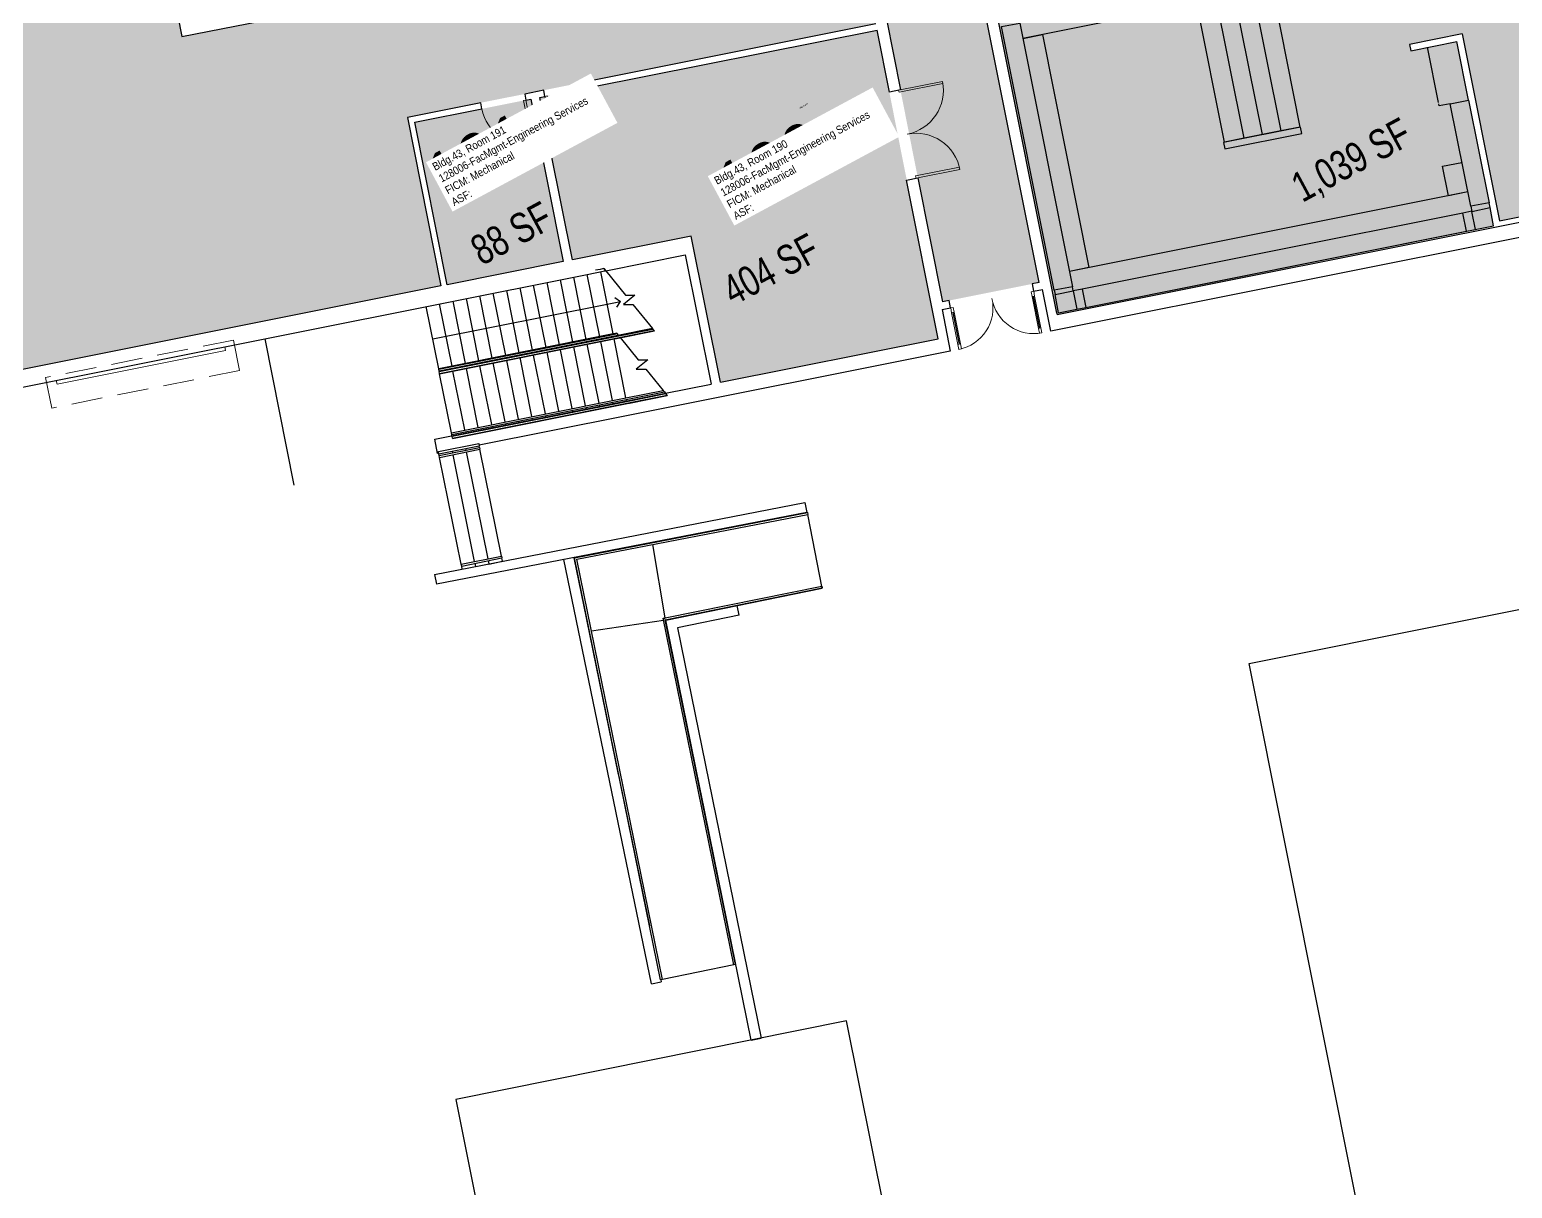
# Model space of a CAD drawing. Header units: inches. Extents: x 69213682 to 69221478, y 27658977 to 27667505.
# Drawn here: x 69214913 to 69216104, y 27663053 to 27663984 of the extents above; entities that cross this region are included whole.
import ezdxf
from ezdxf.enums import TextEntityAlignment as Align

# ---------------------------------------------------------------- set-up
doc = ezdxf.new("R2010")
doc.units = ezdxf.units.IN
doc.header["$LTSCALE"] = 100
doc.header["$MEASUREMENT"] = 0
doc.linetypes.add('DASHED2', pattern=[0.375, 0.25, -0.125])
for name, color, linetype in [('A-DOOR', 2, 'CONTINUOUS'), ('A-FLOR', 3, 'CONTINUOUS'), ('A-IDEN-RNUM', 7, 'CONTINUOUS'), ('A-IDEN-SNUM', 4, 'CONTINUOUS'), ('A-IDEN-VNUM', 4, 'CONTINUOUS'), ('A-SITE', 3, 'CONTINUOUS'), ('A-WALL', 5, 'CONTINUOUS'), ('AREA-TEXT', 3, 'CONTINUOUS'), ('Rooms-Category-Color', 7, 'CONTINUOUS'), ('Rooms-College-Color', 7, 'CONTINUOUS'), ('Rooms-Department-Color', 7, 'CONTINUOUS'), ('Rooms-Division-Color', 7, 'CONTINUOUS'), ('Rooms-Information', 7, 'CONTINUOUS')]:
    doc.layers.add(name, color=color, linetype=linetype)
doc.styles.add('CP_AREA', font='arial.ttf', dxfattribs={"height": 15})
doc.styles.add('CP_ROOMSNUMBER', font='arial.ttf', dxfattribs={"height": 1})
doc.styles.add('CP_ROOMVNUMBER', font='arial.ttf', dxfattribs={"width": 0.85, "height": 0.075})

# ---------------------------------------------------------------- blocks, each defined once
blk = doc.blocks.new('Z_Overhead-Rolling_1 - 11_5X8-1264-BACKGROUND Level 1 Parent View')
at = {"layer": 'A-DOOR', "linetype": 'DASHED2', "lineweight": 5}
for p, q in [((-77, 28), (77, 28)), ((-77, 3), (-77, 28)), ((77, 3), (77, 28)), ((-77, 3), (77, 3))]:
    blk.add_line(p, q, dxfattribs=at)
at = {"layer": 'A-DOOR', "lineweight": 20}
for p, q in [((69, 10), (-69, 10)), ((-69, 10), (-69, 7)), ((-69, 7), (69, 7)), ((69, 7), (69, 10))]:
    blk.add_line(p, q, dxfattribs=at)
blk = doc.blocks.new('Single-Flush - 36_ x 84_-1211-BACKGROUND Level 1 Parent View')
at = {"layer": 'A-DOOR', "lineweight": 20}
for p, q in [((16.2, -2.5), (16.2, -38.5)), ((18, -2.5), (16.2, -2.5)), ((18, -2.5), (18, -38.5)), ((18, -38.5), (16.2, -38.5))]:
    blk.add_line(p, q, dxfattribs=at)
at = {"layer": 'A-DOOR', "lineweight": 5}
blk.add_arc((18, -2.5), 36.1, 180, 267.2188, dxfattribs=at)
blk = doc.blocks.new('Single-Flush - 36_ x 84_-1207-BACKGROUND Level 1 Parent View')
at = {"layer": 'A-DOOR', "lineweight": 20}
for p, q in [((16.2, 2.5), (16.2, 38.5)), ((18, 38.5), (16.2, 38.5)), ((18, 2.5), (18, 38.5)), ((18, 2.5), (16.2, 2.5))]:
    blk.add_line(p, q, dxfattribs=at)
at = {"layer": 'A-DOOR', "lineweight": 5}
blk.add_arc((18, 2.5), 36.1, 92.7812, 180, dxfattribs=at)
blk = doc.blocks.new('Double-Glass 1 - SLO Exterior 68_ x 80_-1209-BACKGROUND Level 1 Parent View')
at = {"layer": 'A-DOOR', "lineweight": 20}
for p, q in [((-34, 33.1), (-34, 37.1)), ((-34, 37.1), (-32, 37.1)), ((-32, 33.1), (-32, 37.1)), ((32, 33.1), (32, 37.1)), ((34, 37.1), (32, 37.1)), ((34, 33.1), (34, 37.1)), ((-34, 33.1), (-32, 33.1)), ((32, 33.1), (34, 33.1)), ((-34, 7.1), (-32, 7.1)), ((-34, 3.1), (-34, 7.1)), ((-34, 3.1), (-32, 3.1)), ((-32, 3.1), (-32, 7.1)), ((34, 7.1), (32, 7.1)), ((32, 3.1), (32, 7.1)), ((34, 3.1), (32, 3.1)), ((34, 3.1), (34, 7.1))]:
    blk.add_line(p, q, dxfattribs=at)
at = {"layer": 'A-DOOR', "lineweight": 5}
for p, q in [((-34, 7.1), (-34, 33.1)), ((-32, 7.1), (-32, 33.1)), ((32, 7.1), (32, 33.1)), ((34, 7.1), (34, 33.1))]:
    blk.add_line(p, q, dxfattribs=at)
at = {"layer": 'A-DOOR'}
for p, q in [((-33, 33.1), (-33, 7.1)), ((33, 7.1), (33, 33.1))]:
    blk.add_line(p, q, dxfattribs=at)
at = {"layer": 'A-DOOR', "lineweight": 5}
for centre, start, end in [((-34, 3.1), 358.4363, 90.0354), ((34, 3.1), 89.9937, 181.5689)]:
    blk.add_arc(centre, 34, start, end, dxfattribs=at)
blk = doc.blocks.new('Double-Flush6 - 72_ x 84_-1169-BACKGROUND Level 1 Parent View')
at = {"layer": 'A-DOOR', "lineweight": 20}
for p, q in [((-36, 39.8), (-34.3, 39.8)), ((-36, 3.8), (-36, 39.8)), ((-34.3, 3.8), (-34.3, 39.8)), ((34.2, 3.8), (34.2, 39.8)), ((36, 3.8), (36, 39.8)), ((-36, 3.8), (-34.3, 3.8)), ((36, 3.8), (34.2, 3.8))]:
    blk.add_line(p, q, dxfattribs=at)
at = {"layer": 'A-DOOR', "lineweight": 5}
for centre, start, end in [((-36, 3.8), 0, 90), ((36, 3.8), 90, 180)]:
    blk.add_arc(centre, 36, start, end, dxfattribs=at)

msp = doc.modelspace()

# ---------------------------------------------------------------- hatches: boundary and pattern name
at = {"layer": 'Rooms-Category-Color', "true_color": 0xadadad}
for points in [[(69215257.8, 27665725.4), (69215235.2, 27665720.9), (69215249.5, 27665649.3), (69215272.1, 27665653.8), (69215273.2, 27665647.9), (69215250.7, 27665643.4), (69215261.3, 27665590.5), (69215283.8, 27665595), (69215285, 27665589.1), (69215262.4, 27665584.6), (69215276.7, 27665513), (69215299.3, 27665517.5), (69215304.8, 27665490), (69215294, 27665487.9), (69215335.5, 27665280), (69215346.3, 27665282.1), (69215351.8, 27665254.7), (69215341, 27665252.5), (69215382.5, 27665044.6), (69215393.3, 27665046.8), (69215398.7, 27665019.3), (69215388, 27665017.2), (69215429.5, 27664809.3), (69215440.2, 27664811.4), (69215445.7, 27664784), (69215423.2, 27664779.5), (69215437.3, 27664708.9), (69215459.8, 27664713.4), (69215461, 27664707.5), (69215438.4, 27664703), (69215449, 27664650), (69215471.6, 27664654.5), (69215472.7, 27664648.6), (69215450.2, 27664644.1), (69215459.7, 27664596.6), (69215479.6, 27664600.5), (69215493.6, 27664529.9), (69215331.3, 27664497.5), (69215342.7, 27664440.5), (69215506.4, 27664472.9), (69215646.4, 27663765.6), (69215724.1, 27663781.1), (69215567.1, 27664567.7), (69215543.1, 27664688), (69215734.6, 27664726.2), (69215633.5, 27665232.9), (69215490.5, 27665500.9), (69215485.3, 27665499.9), (69215328.9, 27666283.6), (69215238.7, 27666265.6), (69215182.3, 27666548), (69215097, 27666531)], [(69215323.1, 27663929.9), (69215349.2, 27663799.5), (69215444.5, 27663818.5), (69215468, 27663701), (69215643, 27663736), (69215593.9, 27663984)], [(69215222.5, 27663909.9), (69215248.4, 27663779.4), (69215341.7, 27663798), (69215315.7, 27663928.5)]]:
    msp.add_hatch(color=253, dxfattribs=at).paths.add_polyline_path(points)
at = {"layer": 'Rooms-Category-Color', "true_color": 0xfbafa2}
msp.add_hatch(color=21, dxfattribs=at).paths.add_polyline_path([(69215738.6, 27663755.1), (69215688.8, 27664004.5), (69215875.4, 27664041.7), (69215798.6, 27664426.1), (69215983.7, 27664463.1), (69215989.7, 27664433.2), (69215994.8, 27664434.2), (69215987.8, 27664469.3), (69215942, 27664460.1), (69215885.6, 27664742.9), (69215974.8, 27664760.7), (69216038.3, 27664442.9), (69216043.4, 27664443.9), (69215992.1, 27664701), (69215980, 27664761.7), (69216151.8, 27664796), (69216222.6, 27664810.2), (69216234.8, 27664749.4), (69216055.5, 27664713.6), (69216055.4, 27664713.6), (69216073.4, 27664623.2), (69216092.1, 27664627), (69216129.5, 27664439.7), (69216110.7, 27664435.9)])
at = {"layer": 'Rooms-Category-Color', "true_color": 0xffe090}
msp.add_hatch(color=41, dxfattribs=at).paths.add_polyline_path([(69216110.7, 27664435.9), (69216127.5, 27664352.1), (69216145.9, 27664355.7), (69216151.1, 27664329.8), (69216132.7, 27664326.1), (69216133.7, 27664320.7), (69216152.1, 27664324.4), (69216157.3, 27664298.4), (69216138.9, 27664294.7), (69216140, 27664289.4), (69216174.1, 27664296.2), (69216188.8, 27664222.6), (69216154.7, 27664215.8), (69216155.8, 27664210.4), (69216189.7, 27664217.2), (69216200.6, 27664154.4), (69216168.5, 27664147.9), (69216169.6, 27664142.5), (69216201.6, 27664148.9), (69216228.6, 27664013.7), (69216135.5, 27663995.1), (69216149.6, 27663924.6), (69216179.7, 27663930.6), (69216195.6, 27663851), (69216093.9, 27663830.7), (69216063.9, 27663980.9), (69216021.7, 27663972.5), (69216022.7, 27663967.4), (69216059.8, 27663974.8), (69216089.3, 27663826.6), (69215738.6, 27663755.1)])
at = {"layer": 'Rooms-Category-Color', "true_color": 0xe3c5e1}
msp.add_hatch(color=254, dxfattribs=at).paths.add_polyline_path([(69214484.5, 27664240.8), (69214602.3, 27663650.4), (69215243.5, 27663778.4), (69215216.6, 27663913.8), (69215592.9, 27663988.9), (69215573.8, 27664085.3), (69215035.4, 27663978.7), (69215002, 27664146.3), (69214896.1, 27664125.1), (69214855.7, 27664327.1), (69214691, 27664294.2), (69214693.3, 27664282.5)])
at = {"layer": 'Rooms-College-Color', "true_color": 0xadadad}
for points in [[(69215257.8, 27665725.4), (69215235.2, 27665720.9), (69215249.5, 27665649.3), (69215272.1, 27665653.8), (69215273.2, 27665647.9), (69215250.7, 27665643.4), (69215261.3, 27665590.5), (69215283.8, 27665595), (69215285, 27665589.1), (69215262.4, 27665584.6), (69215276.7, 27665513), (69215299.3, 27665517.5), (69215304.8, 27665490), (69215294, 27665487.9), (69215335.5, 27665280), (69215346.3, 27665282.1), (69215351.8, 27665254.7), (69215341, 27665252.5), (69215382.5, 27665044.6), (69215393.3, 27665046.8), (69215398.7, 27665019.3), (69215388, 27665017.2), (69215429.5, 27664809.3), (69215440.2, 27664811.4), (69215445.7, 27664784), (69215423.2, 27664779.5), (69215437.3, 27664708.9), (69215459.8, 27664713.4), (69215461, 27664707.5), (69215438.4, 27664703), (69215449, 27664650), (69215471.6, 27664654.5), (69215472.7, 27664648.6), (69215450.2, 27664644.1), (69215459.7, 27664596.6), (69215479.6, 27664600.5), (69215493.6, 27664529.9), (69215331.3, 27664497.5), (69215342.7, 27664440.5), (69215506.4, 27664472.9), (69215646.4, 27663765.6), (69215724.1, 27663781.1), (69215567.1, 27664567.7), (69215543.1, 27664688), (69215734.6, 27664726.2), (69215633.5, 27665232.9), (69215490.5, 27665500.9), (69215485.3, 27665499.9), (69215328.9, 27666283.6), (69215238.7, 27666265.6), (69215182.3, 27666548), (69215097, 27666531)], [(69216110.7, 27664435.9), (69216127.5, 27664352.1), (69216145.9, 27664355.7), (69216151.1, 27664329.8), (69216132.7, 27664326.1), (69216133.7, 27664320.7), (69216152.1, 27664324.4), (69216157.3, 27664298.4), (69216138.9, 27664294.7), (69216140, 27664289.4), (69216174.1, 27664296.2), (69216188.8, 27664222.6), (69216154.7, 27664215.8), (69216155.8, 27664210.4), (69216189.7, 27664217.2), (69216200.6, 27664154.4), (69216168.5, 27664147.9), (69216169.6, 27664142.5), (69216201.6, 27664148.9), (69216228.6, 27664013.7), (69216135.5, 27663995.1), (69216149.6, 27663924.6), (69216179.7, 27663930.6), (69216195.6, 27663851), (69216093.9, 27663830.7), (69216063.9, 27663980.9), (69216021.7, 27663972.5), (69216022.7, 27663967.4), (69216059.8, 27663974.8), (69216089.3, 27663826.6), (69215738.6, 27663755.1)], [(69214484.5, 27664240.8), (69214602.3, 27663650.4), (69215243.5, 27663778.4), (69215216.6, 27663913.8), (69215592.9, 27663988.9), (69215573.8, 27664085.3), (69215035.4, 27663978.7), (69215002, 27664146.3), (69214896.1, 27664125.1), (69214855.7, 27664327.1), (69214691, 27664294.2), (69214693.3, 27664282.5)], [(69215323.1, 27663929.9), (69215349.2, 27663799.5), (69215444.5, 27663818.5), (69215468, 27663701), (69215643, 27663736), (69215593.9, 27663984)], [(69215222.5, 27663909.9), (69215248.4, 27663779.4), (69215341.7, 27663798), (69215315.7, 27663928.5)]]:
    msp.add_hatch(color=253, dxfattribs=at).paths.add_polyline_path(points)
at = {"layer": 'Rooms-College-Color', "true_color": 0xffe090}
msp.add_hatch(color=41, dxfattribs=at).paths.add_polyline_path([(69215738.6, 27663755.1), (69215688.8, 27664004.5), (69215875.4, 27664041.7), (69215798.6, 27664426.1), (69215983.7, 27664463.1), (69215989.7, 27664433.2), (69215994.8, 27664434.2), (69215987.8, 27664469.3), (69215942, 27664460.1), (69215885.6, 27664742.9), (69215974.8, 27664760.7), (69216038.3, 27664442.9), (69216043.4, 27664443.9), (69215992.1, 27664701), (69215980, 27664761.7), (69216151.8, 27664796), (69216222.6, 27664810.2), (69216234.8, 27664749.4), (69216055.5, 27664713.6), (69216055.4, 27664713.6), (69216073.4, 27664623.2), (69216092.1, 27664627), (69216129.5, 27664439.7), (69216110.7, 27664435.9)])
at = {"layer": 'Rooms-Department-Color', "true_color": 0xacacac}
for points in [[(69215257.8, 27665725.4), (69215235.2, 27665720.9), (69215249.5, 27665649.3), (69215272.1, 27665653.8), (69215273.2, 27665647.9), (69215250.7, 27665643.4), (69215261.3, 27665590.5), (69215283.8, 27665595), (69215285, 27665589.1), (69215262.4, 27665584.6), (69215276.7, 27665513), (69215299.3, 27665517.5), (69215304.8, 27665490), (69215294, 27665487.9), (69215335.5, 27665280), (69215346.3, 27665282.1), (69215351.8, 27665254.7), (69215341, 27665252.5), (69215382.5, 27665044.6), (69215393.3, 27665046.8), (69215398.7, 27665019.3), (69215388, 27665017.2), (69215429.5, 27664809.3), (69215440.2, 27664811.4), (69215445.7, 27664784), (69215423.2, 27664779.5), (69215437.3, 27664708.9), (69215459.8, 27664713.4), (69215461, 27664707.5), (69215438.4, 27664703), (69215449, 27664650), (69215471.6, 27664654.5), (69215472.7, 27664648.6), (69215450.2, 27664644.1), (69215459.7, 27664596.6), (69215479.6, 27664600.5), (69215493.6, 27664529.9), (69215331.3, 27664497.5), (69215342.7, 27664440.5), (69215506.4, 27664472.9), (69215646.4, 27663765.6), (69215724.1, 27663781.1), (69215567.1, 27664567.7), (69215543.1, 27664688), (69215734.6, 27664726.2), (69215633.5, 27665232.9), (69215490.5, 27665500.9), (69215485.3, 27665499.9), (69215328.9, 27666283.6), (69215238.7, 27666265.6), (69215182.3, 27666548), (69215097, 27666531)], [(69215323.1, 27663929.9), (69215349.2, 27663799.5), (69215444.5, 27663818.5), (69215468, 27663701), (69215643, 27663736), (69215593.9, 27663984)], [(69215222.5, 27663909.9), (69215248.4, 27663779.4), (69215341.7, 27663798), (69215315.7, 27663928.5)]]:
    msp.add_hatch(color=253, dxfattribs=at).paths.add_polyline_path(points)
at = {"layer": 'Rooms-Department-Color', "true_color": 0xffe090}
msp.add_hatch(color=41, dxfattribs=at).paths.add_polyline_path([(69215738.6, 27663755.1), (69215688.8, 27664004.5), (69215875.4, 27664041.7), (69215798.6, 27664426.1), (69215983.7, 27664463.1), (69215989.7, 27664433.2), (69215994.8, 27664434.2), (69215987.8, 27664469.3), (69215942, 27664460.1), (69215885.6, 27664742.9), (69215974.8, 27664760.7), (69216038.3, 27664442.9), (69216043.4, 27664443.9), (69215992.1, 27664701), (69215980, 27664761.7), (69216151.8, 27664796), (69216222.6, 27664810.2), (69216234.8, 27664749.4), (69216055.5, 27664713.6), (69216055.4, 27664713.6), (69216073.4, 27664623.2), (69216092.1, 27664627), (69216129.5, 27664439.7), (69216110.7, 27664435.9)])
at = {"layer": 'Rooms-Department-Color', "true_color": 0x604aed}
for points in [[(69216110.7, 27664435.9), (69216127.5, 27664352.1), (69216145.9, 27664355.7), (69216151.1, 27664329.8), (69216132.7, 27664326.1), (69216133.7, 27664320.7), (69216152.1, 27664324.4), (69216157.3, 27664298.4), (69216138.9, 27664294.7), (69216140, 27664289.4), (69216174.1, 27664296.2), (69216188.8, 27664222.6), (69216154.7, 27664215.8), (69216155.8, 27664210.4), (69216189.7, 27664217.2), (69216200.6, 27664154.4), (69216168.5, 27664147.9), (69216169.6, 27664142.5), (69216201.6, 27664148.9), (69216228.6, 27664013.7), (69216135.5, 27663995.1), (69216149.6, 27663924.6), (69216179.7, 27663930.6), (69216195.6, 27663851), (69216093.9, 27663830.7), (69216063.9, 27663980.9), (69216021.7, 27663972.5), (69216022.7, 27663967.4), (69216059.8, 27663974.8), (69216089.3, 27663826.6), (69215738.6, 27663755.1)], [(69214484.5, 27664240.8), (69214602.3, 27663650.4), (69215243.5, 27663778.4), (69215216.6, 27663913.8), (69215592.9, 27663988.9), (69215573.8, 27664085.3), (69215035.4, 27663978.7), (69215002, 27664146.3), (69214896.1, 27664125.1), (69214855.7, 27664327.1), (69214691, 27664294.2), (69214693.3, 27664282.5)]]:
    msp.add_hatch(color=173, dxfattribs=at).paths.add_polyline_path(points)
at = {"layer": 'Rooms-Division-Color', "true_color": 0xadadad}
for points in [[(69215257.8, 27665725.4), (69215235.2, 27665720.9), (69215249.5, 27665649.3), (69215272.1, 27665653.8), (69215273.2, 27665647.9), (69215250.7, 27665643.4), (69215261.3, 27665590.5), (69215283.8, 27665595), (69215285, 27665589.1), (69215262.4, 27665584.6), (69215276.7, 27665513), (69215299.3, 27665517.5), (69215304.8, 27665490), (69215294, 27665487.9), (69215335.5, 27665280), (69215346.3, 27665282.1), (69215351.8, 27665254.7), (69215341, 27665252.5), (69215382.5, 27665044.6), (69215393.3, 27665046.8), (69215398.7, 27665019.3), (69215388, 27665017.2), (69215429.5, 27664809.3), (69215440.2, 27664811.4), (69215445.7, 27664784), (69215423.2, 27664779.5), (69215437.3, 27664708.9), (69215459.8, 27664713.4), (69215461, 27664707.5), (69215438.4, 27664703), (69215449, 27664650), (69215471.6, 27664654.5), (69215472.7, 27664648.6), (69215450.2, 27664644.1), (69215459.7, 27664596.6), (69215479.6, 27664600.5), (69215493.6, 27664529.9), (69215331.3, 27664497.5), (69215342.7, 27664440.5), (69215506.4, 27664472.9), (69215646.4, 27663765.6), (69215724.1, 27663781.1), (69215567.1, 27664567.7), (69215543.1, 27664688), (69215734.6, 27664726.2), (69215633.5, 27665232.9), (69215490.5, 27665500.9), (69215485.3, 27665499.9), (69215328.9, 27666283.6), (69215238.7, 27666265.6), (69215182.3, 27666548), (69215097, 27666531)], [(69215323.1, 27663929.9), (69215349.2, 27663799.5), (69215444.5, 27663818.5), (69215468, 27663701), (69215643, 27663736), (69215593.9, 27663984)], [(69215222.5, 27663909.9), (69215248.4, 27663779.4), (69215341.7, 27663798), (69215315.7, 27663928.5)]]:
    msp.add_hatch(color=253, dxfattribs=at).paths.add_polyline_path(points)
at = {"layer": 'Rooms-Division-Color', "true_color": 0xffe090}
msp.add_hatch(color=41, dxfattribs=at).paths.add_polyline_path([(69215738.6, 27663755.1), (69215688.8, 27664004.5), (69215875.4, 27664041.7), (69215798.6, 27664426.1), (69215983.7, 27664463.1), (69215989.7, 27664433.2), (69215994.8, 27664434.2), (69215987.8, 27664469.3), (69215942, 27664460.1), (69215885.6, 27664742.9), (69215974.8, 27664760.7), (69216038.3, 27664442.9), (69216043.4, 27664443.9), (69215992.1, 27664701), (69215980, 27664761.7), (69216151.8, 27664796), (69216222.6, 27664810.2), (69216234.8, 27664749.4), (69216055.5, 27664713.6), (69216055.4, 27664713.6), (69216073.4, 27664623.2), (69216092.1, 27664627), (69216129.5, 27664439.7), (69216110.7, 27664435.9)])
at = {"layer": 'Rooms-Division-Color', "true_color": 0x604aed}
for points in [[(69216110.7, 27664435.9), (69216127.5, 27664352.1), (69216145.9, 27664355.7), (69216151.1, 27664329.8), (69216132.7, 27664326.1), (69216133.7, 27664320.7), (69216152.1, 27664324.4), (69216157.3, 27664298.4), (69216138.9, 27664294.7), (69216140, 27664289.4), (69216174.1, 27664296.2), (69216188.8, 27664222.6), (69216154.7, 27664215.8), (69216155.8, 27664210.4), (69216189.7, 27664217.2), (69216200.6, 27664154.4), (69216168.5, 27664147.9), (69216169.6, 27664142.5), (69216201.6, 27664148.9), (69216228.6, 27664013.7), (69216135.5, 27663995.1), (69216149.6, 27663924.6), (69216179.7, 27663930.6), (69216195.6, 27663851), (69216093.9, 27663830.7), (69216063.9, 27663980.9), (69216021.7, 27663972.5), (69216022.7, 27663967.4), (69216059.8, 27663974.8), (69216089.3, 27663826.6), (69215738.6, 27663755.1)], [(69214484.5, 27664240.8), (69214602.3, 27663650.4), (69215243.5, 27663778.4), (69215216.6, 27663913.8), (69215592.9, 27663988.9), (69215573.8, 27664085.3), (69215035.4, 27663978.7), (69215002, 27664146.3), (69214896.1, 27664125.1), (69214855.7, 27664327.1), (69214691, 27664294.2), (69214693.3, 27664282.5)]]:
    msp.add_hatch(color=173, dxfattribs=at).paths.add_polyline_path(points)

# ---------------------------------------------------------------- linework, layer by layer
at = {"layer": 'A-FLOR'}
for p, q in [((69215866.6, 27664008.4), (69215711.1, 27663977.3)), ((69215903.5, 27663900), (69215880, 27664017.7)), ((69215933.9, 27663906), (69215912.2, 27664014.9)), ((69215873.1, 27663893.9), (69215850.9, 27664005.2)), ((69215711.1, 27663977.3), (69215726.8, 27663980.5)), ((69215726.8, 27663980.5), (69215764.1, 27663793.3)), ((69216045.1, 27663925.9), (69216036.2, 27663970.1)), ((69216045.6, 27663923), (69216045.3, 27663924.6)), ((69216054.5, 27663924.8), (69216045.6, 27663923)), ((69215933.9, 27663906), (69215918.2, 27663902.9)), ((69215888.8, 27663897), (69215873.1, 27663893.9)), ((69216048.2, 27663874.6), (69216063.8, 27663877.7)), ((69216052.9, 27663850.9), (69216048.2, 27663874.6)), ((69216068.6, 27663854), (69215748.5, 27663790.1)), ((69216068.6, 27663854), (69216052.9, 27663850.9)), ((69216070.9, 27663842.4), (69216071.7, 27663838.3)), ((69216071.7, 27663838.3), (69216086.4, 27663841.3)), ((69216086.4, 27663841.3), (69216085.6, 27663845.3)), ((69216085.6, 27663845.3), (69216085.6, 27663845.3)), ((69216071.7, 27663838.4), (69216064.6, 27663837)), ((69216074.6, 27663823.7), (69216071.7, 27663838.3)), ((69215828.6, 27663774.5), (69216089.3, 27663826.6)), ((69216067.6, 27663822.3), (69216074.6, 27663823.7)), ((69215764.1, 27663793.3), (69215748.5, 27663790.1)), ((69215338.8, 27663731.2), (69215328.8, 27663781.2)), ((69215349.5, 27663733.3), (69215339.6, 27663783.3)), ((69215360.3, 27663735.5), (69215350.4, 27663785.5)), ((69215361.1, 27663787.6), (69215373.8, 27663790.2)), ((69215371.1, 27663737.6), (69215361.1, 27663787.6)), ((69215371.5, 27663791.7), (69215367.8, 27663791)), ((69215373.4, 27663792.1), (69215371.5, 27663791.7)), ((69215381.9, 27663739.8), (69215371.9, 27663789.8)), ((69215374.5, 27663792.3), (69215373.4, 27663792.1)), ((69215373.8, 27663790.2), (69215375.9, 27663790.6)), ((69215374.5, 27663792.3), (69215375.9, 27663790.6)), ((69215375.9, 27663790.6), (69215374.5, 27663792.3)), ((69215375.9, 27663790.6), (69215391.7, 27663771)), ((69215284.8, 27663720.4), (69215274.8, 27663770.4)), ((69215295.6, 27663722.5), (69215285.6, 27663772.6)), ((69215306.4, 27663724.7), (69215296.4, 27663774.7)), ((69215317.2, 27663726.8), (69215307.2, 27663776.9)), ((69215328, 27663729), (69215318, 27663779)), ((69215383.3, 27663769), (69215387.9, 27663765.9)), ((69215399.4, 27663771.1), (69215390.1, 27663763.5)), ((69215391.7, 27663771), (69215399.4, 27663771.1)), ((69215736.2, 27663774.9), (69215736.2, 27663774.9)), ((69215736.2, 27663774.9), (69215736.9, 27663771.5)), ((69215736.9, 27663771.5), (69215751.6, 27663774.4)), ((69215739.8, 27663756.8), (69215736.9, 27663771.5)), ((69215751.6, 27663774.4), (69215750.9, 27663777.8)), ((69215758.7, 27663775.9), (69215751.6, 27663774.5)), ((69215751.6, 27663774.4), (69215754.5, 27663759.8)), ((69215241.7, 27663711.8), (69215231.7, 27663761.8)), ((69215236.9, 27663735.8), (69215377.1, 27663763.8)), ((69215252.5, 27663713.9), (69215242.5, 27663763.9)), ((69215263.3, 27663716.1), (69215253.3, 27663766.1)), ((69215274, 27663718.2), (69215264.1, 27663768.2)), ((69215377.1, 27663763.8), (69215387.9, 27663765.9)), ((69215384.8, 27663761.4), (69215387.9, 27663765.9)), ((69215390.1, 27663763.5), (69215397.8, 27663763.6)), ((69215397.8, 27663763.6), (69215413.6, 27663744.1)), ((69215739.8, 27663756.8), (69215754.5, 27663759.8)), ((69215754.5, 27663759.8), (69215761.6, 27663761.2)), ((69215381.9, 27663739.8), (69215241.7, 27663711.8)), ((69215241.7, 27663711.5), (69215382, 27663739.5)), ((69215242, 27663710.1), (69215382.3, 27663738.1)), ((69215384.2, 27663738.2), (69215242.1, 27663709.8)), ((69215242.1, 27663709.8), (69215384.2, 27663738.2)), ((69215242.1, 27663709.6), (69215382.3, 27663737.6)), ((69215242.4, 27663708.1), (69215382.6, 27663736.1)), ((69215242.5, 27663707.9), (69215382.7, 27663735.8)), ((69215381.4, 27663686.4), (69215371.9, 27663733.7)), ((69215383.8, 27663740.1), (69215381.9, 27663739.8)), ((69215382, 27663739.5), (69215385, 27663740.1)), ((69215382.3, 27663737.6), (69215413.8, 27663743.8)), ((69215382.3, 27663738.1), (69215386.1, 27663738.8)), ((69215382.6, 27663736.1), (69215414.9, 27663742.5)), ((69215382.7, 27663735.8), (69215384.6, 27663736.2)), ((69215392.1, 27663688.5), (69215382.7, 27663735.8)), ((69215384.9, 27663740.4), (69215383.8, 27663740.1)), ((69215413.6, 27663744.1), (69215384.2, 27663738.2)), ((69215384.2, 27663738.2), (69215386.3, 27663738.6)), ((69215384.6, 27663736.2), (69215415.1, 27663742.3)), ((69215384.9, 27663740.4), (69215385, 27663740.1)), ((69215385, 27663740.1), (69215384.9, 27663740.4)), ((69215386.1, 27663738.8), (69215385, 27663740.1)), ((69215386.1, 27663738.8), (69215386.3, 27663738.6)), ((69215386.3, 27663738.6), (69215386.1, 27663738.8)), ((69215386.3, 27663738.6), (69215386.5, 27663738.4)), ((69215387.5, 27663737.1), (69215402.1, 27663719.1)), ((69215413.6, 27663744.1), (69215413.8, 27663743.8)), ((69215413.8, 27663743.8), (69215413.6, 27663744.1)), ((69215414.9, 27663742.5), (69215413.8, 27663743.8)), ((69215414.9, 27663742.5), (69215415.1, 27663742.3)), ((69215415.1, 27663742.3), (69215414.9, 27663742.5)), ((69215327.4, 27663675.6), (69215318, 27663722.9)), ((69215338.2, 27663677.8), (69215328.8, 27663725.1)), ((69215349, 27663679.9), (69215339.5, 27663727.2)), ((69215359.8, 27663682.1), (69215350.3, 27663729.4)), ((69215370.6, 27663684.2), (69215361.1, 27663731.5)), ((69215241.7, 27663711.8), (69215241.7, 27663711.5)), ((69215242, 27663710.1), (69215241.7, 27663711.5)), ((69215242, 27663710.1), (69215242.1, 27663709.8)), ((69215242.1, 27663709.8), (69215242.1, 27663709.6)), ((69215242.4, 27663708.1), (69215242.1, 27663709.6)), ((69215262.7, 27663662.7), (69215253.2, 27663710)), ((69215273.5, 27663664.8), (69215264, 27663712.2)), ((69215284.3, 27663667), (69215274.8, 27663714.3)), ((69215295.1, 27663669.1), (69215285.6, 27663716.5)), ((69215305.8, 27663671.3), (69215296.4, 27663718.6)), ((69215316.6, 27663673.5), (69215307.2, 27663720.8)), ((69215409.8, 27663719.1), (69215400.5, 27663711.6)), ((69215400.5, 27663711.6), (69215408.2, 27663711.6)), ((69215402.1, 27663719.1), (69215409.8, 27663719.1)), ((69215408.2, 27663711.6), (69215422, 27663694.5)), ((69215242.4, 27663708.1), (69215242.5, 27663707.9)), ((69215251.9, 27663660.5), (69215242.5, 27663707.9)), ((69215251.9, 27663660.5), (69215392.1, 27663688.5)), ((69215252.2, 27663659.1), (69215392.4, 27663687.1)), ((69215394.6, 27663686.2), (69215252.4, 27663657.8)), ((69215252.5, 27663657.6), (69215392.7, 27663685.6)), ((69215388.9, 27663685.2), (69215392.6, 27663686)), ((69215392.1, 27663688.5), (69215422, 27663694.5)), ((69215392.4, 27663687.1), (69215423.1, 27663693.2)), ((69215392.7, 27663685.8), (69215392.4, 27663687.1)), ((69215392.7, 27663685.6), (69215424.2, 27663691.9)), ((69215393, 27663684.1), (69215425.3, 27663690.6)), ((69215424, 27663692.1), (69215394.6, 27663686.2)), ((69215395, 27663684.3), (69215425.4, 27663690.3)), ((69215423.1, 27663693.2), (69215422, 27663694.5)), ((69215423.1, 27663693.2), (69215424, 27663692.1)), ((69215424, 27663692.1), (69215424.2, 27663691.9)), ((69215424.2, 27663691.9), (69215424, 27663692.1)), ((69215425.3, 27663690.6), (69215424.2, 27663691.9)), ((69215425.3, 27663690.6), (69215425.4, 27663690.3)), ((69215425.4, 27663690.3), (69215425.3, 27663690.6)), ((69215252.8, 27663656.1), (69215393, 27663684.1)), ((69215252.8, 27663655.9), (69215393.1, 27663683.9)), ((69215327.9, 27663673.1), (69215327.7, 27663674.1)), ((69215338.7, 27663675.2), (69215338.5, 27663676.3)), ((69215349.5, 27663677.4), (69215349.3, 27663678.4)), ((69215360.3, 27663679.5), (69215360.1, 27663680.6)), ((69215371.1, 27663681.7), (69215370.9, 27663682.8)), ((69215381.9, 27663683.8), (69215381.6, 27663684.9)), ((69215389, 27663684.9), (69215388.9, 27663685.2)), ((69215393.1, 27663683.9), (69215395, 27663684.3)), ((69215274, 27663662.3), (69215273.8, 27663663.4)), ((69215284.8, 27663664.5), (69215284.6, 27663665.5)), ((69215295.6, 27663666.6), (69215295.3, 27663667.7)), ((69215306.3, 27663668.8), (69215306.1, 27663669.8)), ((69215317.1, 27663670.9), (69215316.9, 27663672)), ((69215241.5, 27663645.4), (69215273.9, 27663651.9)), ((69215241.9, 27663643.4), (69215274.3, 27663649.9)), ((69215252.2, 27663659.1), (69215251.9, 27663660.5)), ((69215252.4, 27663658), (69215252.2, 27663659.1)), ((69215252.4, 27663657.8), (69215252.5, 27663657.6)), ((69215252.8, 27663656.1), (69215252.5, 27663657.6)), ((69215252.8, 27663656.1), (69215252.8, 27663655.9)), ((69215263.2, 27663660.1), (69215263, 27663661.2)), ((69215273.9, 27663651.9), (69215274.3, 27663649.9)), ((69215274.5, 27663648.6), (69215274.3, 27663649.9)), ((69215241.9, 27663643.4), (69215241.5, 27663645.4)), ((69215242.2, 27663642.1), (69215241.9, 27663643.4)), ((69215242.2, 27663642.1), (69215274.5, 27663648.6)), ((69215242.5, 27663640.6), (69215242.2, 27663642.1)), ((69215242.5, 27663640.6), (69215274.8, 27663647.2)), ((69215259.9, 27663554.9), (69215242.5, 27663640.6)), ((69215253, 27663644.3), (69215252.7, 27663645.6)), ((69215270.6, 27663557), (69215253.3, 27663642.8)), ((69215263.8, 27663646.5), (69215263.5, 27663647.8)), ((69215281.4, 27663559.2), (69215264, 27663645)), ((69215274.5, 27663648.6), (69215274.8, 27663647.2)), ((69215292.2, 27663561.4), (69215274.8, 27663647.2)), ((69215350.8, 27663560), (69215538, 27663596.3)), ((69215352.6, 27663558.8), (69215538.3, 27663594.9)), ((69215537.5, 27663596.5), (69215538, 27663596.6)), ((69215538, 27663596.3), (69215538, 27663596.6)), ((69215538, 27663596.3), (69215538.3, 27663594.9)), ((69215549.8, 27663535.6), (69215538.3, 27663594.9)), ((69215413.6, 27663572.2), (69215413.5, 27663572.4)), ((69215423.8, 27663511.7), (69215413.8, 27663570.7)), ((69215259.9, 27663554.9), (69215292.2, 27663561.4)), ((69215260.2, 27663553.4), (69215259.9, 27663554.9)), ((69215260.2, 27663553.4), (69215292.5, 27663559.9)), ((69215271.5, 27663553), (69215270.9, 27663555.6)), ((69215282.3, 27663555.1), (69215281.7, 27663557.8)), ((69215282, 27663555), (69215293, 27663557.3)), ((69215292.2, 27663561.4), (69215292.5, 27663559.9)), ((69215293, 27663557.3), (69215292.5, 27663559.9)), ((69215293, 27663557.3), (69215293.1, 27663557.2)), ((69215350.2, 27663560.1), (69215411.2, 27663264.2)), ((69215386.1, 27663385.9), (69215350.5, 27663560.2)), ((69215420, 27663220.9), (69215350.8, 27663560)), ((69215421.5, 27663221.2), (69215352.6, 27663558.8)), ((69215260.7, 27663550.9), (69215260.2, 27663553.4)), ((69215423.7, 27663511.7), (69215549.5, 27663537.3)), ((69215423.8, 27663510.2), (69215549.8, 27663535.9)), ((69215424.1, 27663510), (69215549.8, 27663535.6)), ((69215549.5, 27663537.3), (69215549.8, 27663535.9)), ((69215424.1, 27663509.9), (69215481.5, 27663521.7)), ((69215422.3, 27663509.7), (69215364.4, 27663501.1)), ((69215422, 27663511.4), (69215423.7, 27663511.7)), ((69215478.8, 27663232.9), (69215422, 27663511.4)), ((69215422.3, 27663511.2), (69215423.7, 27663511.5)), ((69215422.3, 27663511.2), (69215423.7, 27663511.5)), ((69215422.3, 27663511.2), (69215423.7, 27663511.5)), ((69215422.3, 27663511.2), (69215423.7, 27663511.5)), ((69215422.3, 27663511.2), (69215423.7, 27663511.5)), ((69215423.5, 27663510.4), (69215423.7, 27663510.4)), ((69215480.3, 27663233.2), (69215423.8, 27663510.2)), ((69215424.1, 27663509.9), (69215423.8, 27663509.9)), ((69215424.1, 27663510), (69215424, 27663510.2)), ((69215424.1, 27663509.9), (69215424.1, 27663510)), ((69215362.9, 27663500.9), (69215362.6, 27663500.9)), ((69215480.5, 27663233.2), (69215452.3, 27663371.6)), ((69215478.8, 27663232.9), (69215421.5, 27663221.2)), ((69215480.3, 27663233.2), (69215478.8, 27663232.9)), ((69215480.5, 27663233.2), (69215480.3, 27663233.2)), ((69215421.5, 27663221.2), (69215420, 27663220.9)), ((69215420.1, 27663220.9), (69215420.4, 27663219.3))]:
    msp.add_line(p, q, dxfattribs=at)
for points in [[(69215888.8, 27663897), (69215865.3, 27664014.7), (69215894.7, 27664020.6), (69215918.2, 27663902.9), (69215888.8, 27663897)], [(69215750.9, 27663777.8), (69215736.2, 27663774.9), (69215693.9, 27663986.7), (69215708.6, 27663989.6), (69215750.9, 27663777.8)], [(69216085.6, 27663845.3), (69216070.9, 27663842.4), (69216054.5, 27663924.8), (69216069.2, 27663927.7), (69216085.6, 27663845.3)], [(69216067.6, 27663822.3), (69216064.6, 27663837), (69215758.7, 27663775.9), (69215761.6, 27663761.2), (69216067.6, 27663822.3)]]:
    msp.add_lwpolyline(points, dxfattribs=at)
at = {"layer": 'A-SITE'}
msp.add_line((69215125.7, 27663618.3), (69215102.2, 27663735.9), dxfattribs=at)
msp.add_lwpolyline([(69216069.4, 27662591.2), (69215892.9, 27663475.2), (69217825.8, 27663862.2), (69218002.5, 27662976.7), (69216069.6, 27662590.6)], dxfattribs=at)
msp.add_lwpolyline([(69215636.9, 27662125.2), (69215811.5, 27662160.4), (69215735.8, 27662536.8), (69215701.7, 27662530), (69215569.3, 27663187.9), (69215255.6, 27663124.7), (69215360.5, 27662599.7), (69215343.4, 27662596.3), (69215392.3, 27662353.2), (69215445, 27662363.8), (69215456, 27662309.3)], close=True, dxfattribs=at)
at = {"layer": 'A-WALL'}
for p, q in [((69215724.1, 27663781.1), (69215610.7, 27664349.2)), ((69215002, 27664146.3), (69215035.4, 27663978.7)), ((69215035.4, 27663978.7), (69215573.8, 27664085.3)), ((69215738.3, 27663756.5), (69215688.8, 27664004.5)), ((69215592.9, 27663988.9), (69215361.4, 27663942.7)), ((69215362.4, 27663937.8), (69215593.9, 27663984)), ((69215603.8, 27663934.2), (69215593.9, 27663984)), ((69215601.5, 27663992.7), (69215612.7, 27663935.9)), ((69216063.9, 27663980.9), (69216021.7, 27663972.5)), ((69216021.7, 27663972.5), (69216022.7, 27663967.4)), ((69216022.7, 27663967.4), (69216059.8, 27663974.8)), ((69216069.2, 27663927.7), (69216059.8, 27663974.8)), ((69216063.9, 27663980.9), (69216093.9, 27663830.7)), ((69215326.1, 27663935.6), (69215310.8, 27663932.6)), ((69215327.1, 27663930.7), (69215326.1, 27663935.6)), ((69215361.4, 27663942.7), (69215362.4, 27663937.8)), ((69215612.7, 27663935.9), (69215603.8, 27663934.2)), ((69215275.5, 27663925.5), (69215216.6, 27663913.8)), ((69215276.4, 27663920.6), (69215275.5, 27663925.5)), ((69215310.8, 27663932.6), (69215311.7, 27663927.7)), ((69215311.7, 27663927.7), (69215315.7, 27663928.5)), ((69215315.7, 27663928.5), (69215341.7, 27663798)), ((69215323.1, 27663929.9), (69215327.1, 27663930.7)), ((69215349.2, 27663799.5), (69215323.1, 27663929.9)), ((69215216.6, 27663913.8), (69215243.5, 27663778.4)), ((69215222.5, 27663909.9), (69215276.4, 27663920.6)), ((69215248.4, 27663779.4), (69215222.5, 27663909.9)), ((69215934.1, 27663906), (69215872.3, 27663893.7)), ((69215873.3, 27663888.5), (69215935.1, 27663900.8)), ((69215935.1, 27663900.8), (69215934.1, 27663906)), ((69215872.3, 27663893.7), (69215873.3, 27663888.5)), ((69215617.7, 27663863.5), (69215626.7, 27663865.3)), ((69215626.7, 27663865.3), (69215646.4, 27663765.6)), ((69215643, 27663736), (69215617.7, 27663863.5)), ((69216196.5, 27663846.5), (69215738.6, 27663755.1)), ((69216089.3, 27663826.6), (69216086.4, 27663841.3)), ((69216093.9, 27663830.7), (69216195.6, 27663851)), ((69216215.8, 27663838.5), (69215733.4, 27663742.2)), ((69215444.5, 27663818.5), (69215349.2, 27663799.5)), ((69215468, 27663701), (69215444.5, 27663818.5)), ((69215341.7, 27663798), (69215248.4, 27663779.4)), ((69215375.9, 27663790.6), (69215439.8, 27663803.3)), ((69215439.8, 27663803.3), (69215460.5, 27663699.5)), ((69214366.3, 27663589), (69215361.1, 27663787.6)), ((69215724.1, 27663781.1), (69215718.5, 27663780)), ((69215243.5, 27663778.4), (69214602.3, 27663650.4)), ((69215718.5, 27663780), (69215719.7, 27663774.1)), ((69215719.7, 27663774.1), (69215726.8, 27663775.5)), ((69215733.4, 27663742.2), (69215726.8, 27663775.5)), ((69215646.1, 27663759.4), (69215653, 27663760.8)), ((69215646.1, 27663759.4), (69215652.7, 27663726.1)), ((69215651.9, 27663766.7), (69215646.4, 27663765.6)), ((69215653, 27663760.8), (69215651.9, 27663766.7)), ((69215738.3, 27663756.5), (69215738.6, 27663755.1)), ((69215468, 27663701), (69215643, 27663736)), ((69215652.7, 27663726.1), (69215391.2, 27663673.8)), ((69215423.9, 27663692.2), (69215460.5, 27663699.5)), ((69215238.5, 27663655.2), (69215388.9, 27663685.2)), ((69215391.2, 27663673.8), (69215274.2, 27663650.5)), ((69215240.7, 27663643.8), (69215238.5, 27663655.2)), ((69215241.8, 27663644), (69215240.7, 27663643.8)), ((69215238.4, 27663546.6), (69215536, 27663604.3)), ((69215536, 27663604.3), (69215537.5, 27663596.5)), ((69215537.5, 27663596.5), (69215239.9, 27663538.7)), ((69215412.6, 27663217.7), (69215342.3, 27663558.6)), ((69215238.4, 27663546.6), (69215239.9, 27663538.7)), ((69215483.1, 27663513.8), (69215481.5, 27663521.7)), ((69215492.9, 27663172.5), (69215424.1, 27663509.9)), ((69215483.1, 27663513.8), (69215433.5, 27663503.7)), ((69215433.5, 27663503.7), (69215500.8, 27663174.1)), ((69215412.6, 27663217.7), (69215420.4, 27663219.3)), ((69215492.9, 27663172.5), (69215500.8, 27663174.1))]:
    msp.add_line(p, q, dxfattribs=at)

# ---------------------------------------------------------------- block references
at = {"layer": 'A-DOOR'}
for name, p, rotation in [('Single-Flush - 36_ x 84_-1207-BACKGROUND Level 1 Parent View', (69215344.2, 27663936.7), 191.2896483564903), ('Double-Flush6 - 72_ x 84_-1169-BACKGROUND Level 1 Parent View', (69215614.5, 27663899.6), 281.2007378596311), ('Single-Flush - 36_ x 84_-1211-BACKGROUND Level 1 Parent View', (69215293.6, 27663926.6), 11.28964835649034), ('Double-Glass 1 - SLO Exterior 68_ x 80_-1209-BACKGROUND Level 1 Parent View', (69215685.8, 27663770.5), 191.2896483564903), ('Z_Overhead-Rolling_1 - 11_5X8-1264-BACKGROUND Level 1 Parent View', (69215000.8, 27663722.8), 191.2896483564903)]:
    msp.add_blockref(name, p, dxfattribs=dict(at, rotation=rotation))

# ---------------------------------------------------------------- texts
at = {"layer": 'A-IDEN-RNUM', "style": 'CP_ROOMSNUMBER', "width": 0.85}
for s, p in [('0190-00', (69215532, 27663920.8)), ('0191-00', (69215305.5, 27663868.8))]:
    msp.add_text(s, height=1, rotation=28.29, dxfattribs=at).set_placement(p)
at = {"layer": 'A-IDEN-SNUM', "style": 'CP_ROOMSNUMBER', "width": 0.85}
for s, p in [('0430019000', (69215532, 27663920.8)), ('0430019100', (69215305.5, 27663868.8))]:
    msp.add_text(s, height=1, rotation=28.29, dxfattribs=at).set_placement(p)
at = {"layer": 'A-IDEN-VNUM', "style": 'CP_ROOMVNUMBER', "width": 0.85}
for s, p in [('191', (69215276.4, 27663879.9)), ('190', (69215510, 27663872.6))]:
    msp.add_text(s, height=45, rotation=28.29, dxfattribs=at).set_placement(p, align=Align.MIDDLE)
at = {"layer": 'AREA-TEXT', "style": 'CP_AREA', "width": 0.75}
for s, p in [('1,039 SF', (69215974.8, 27663879.8)), ('88 SF', (69215300.1, 27663820.8)), ('404 SF', (69215508.4, 27663791.9))]:
    msp.add_text(s, height=24, rotation=28.29, dxfattribs=at).set_placement(p, align=Align.MIDDLE_CENTER)

# ---------------------------------------------------------------- next in the draw order: texts
at = {"layer": 'Rooms-Information', "char_height": 6.429, "width": 144, "attachment_point": 7, "rotation": 28.29, "style": 'CP_ROOMVNUMBER', "bg_fill": 3, "box_fill_scale": 1.5, "bg_fill_color": 256, "bg_fill_true_color": 13158600, "bg_fill_transparency": 0}
for s, insert in [('Bldg.43, Room 191^M^J128006-FacMgmt-Engineering Services^M^JFICM: Mechanical^M^JASF: ', (69215254.2, 27663842.4)), ('Bldg.43, Room 190^M^J128006-FacMgmt-Engineering Services^M^JFICM: Mechanical^M^JASF: ', (69215480.6, 27663831.2))]:
    msp.add_mtext(s, dxfattribs=dict(at, insert=insert))

doc.saveas('drawing.dxf')
